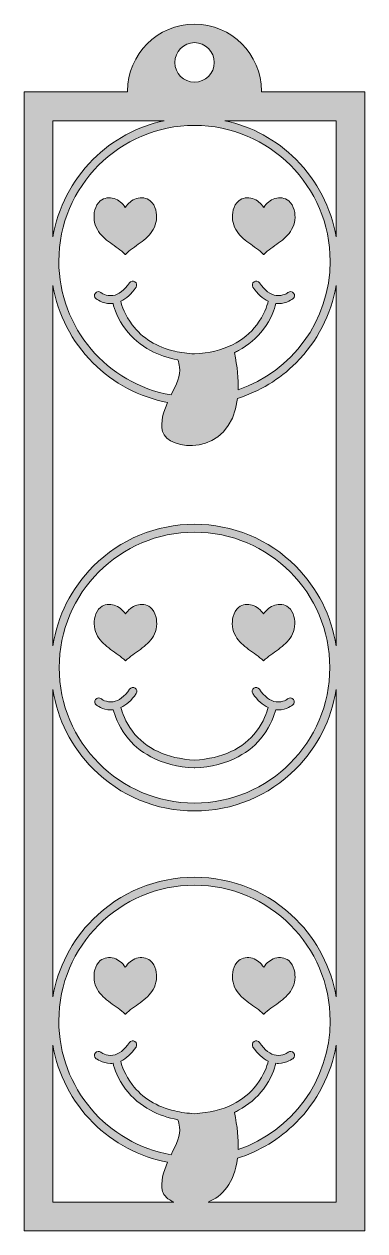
# Model space of a CAD drawing. Header units: inches. Extents: x 0.9 to 7.6, y -17.3 to 6.3.
import ezdxf

# ---------------------------------------------------------------- set-up
doc = ezdxf.new("R2010")
doc.units = ezdxf.units.IN
doc.header["$MEASUREMENT"] = 0
doc.layers.add('Layer 1', color=7, linetype='Continuous')

# ---------------------------------------------------------------- blocks, each defined once
blk = doc.blocks.new('block 2')
at = {"layer": 'Layer 1', "true_color": 0x231f20}
h = blk.add_hatch(color=250, dxfattribs=at)
h.dxf.hatch_style = 2
edge = h.paths.add_edge_path()
edge.add_spline(control_points=[(5.566, 4.971), (5.566, 4.976), (5.566, 4.982), (5.566, 4.987), (5.566, 5.71), (4.98, 6.296), (4.257, 6.296), (3.534, 6.296), (2.948, 5.71), (2.948, 4.987), (2.948, 4.982), (2.948, 4.976), (2.948, 4.971), (2.948, 4.971), (0.921, 4.971), (0.921, 4.971), (0.921, 4.971), (0.921, -17.31), (0.921, -17.31), (0.921, -17.31), (7.593, -17.31), (7.593, -17.31), (7.593, -17.31), (7.593, 4.971), (7.593, 4.971), (7.593, 4.971), (5.566, 4.971), (5.566, 4.971)], knot_values=[0, 0, 0, 0, 1, 1, 1, 2, 2, 2, 3, 3, 3, 4, 4, 4, 5, 5, 5, 6, 6, 6, 7, 7, 7, 8, 8, 8, 9, 9, 9, 9], degree=3, periodic=1)
edge = h.paths.add_edge_path()
edge.add_spline(control_points=[(5.43, 4.407), (5.43, 4.407), (7.029, 4.407), (7.029, 4.407), (7.029, 4.407), (7.029, 2.134), (7.029, 2.134), (6.932, 2.704), (6.662, 3.23), (6.245, 3.647), (5.858, 4.034), (5.377, 4.294), (4.854, 4.407), (4.854, 4.407), (5.43, 4.407), (5.43, 4.407)], knot_values=[0, 0, 0, 0, 1, 1, 1, 2, 2, 2, 3, 3, 3, 4, 4, 4, 5, 5, 5, 5], degree=3, periodic=1)
edge = h.paths.add_edge_path()
edge.add_spline(control_points=[(5.038, -14.992), (5.065, -14.98), (5.091, -14.966), (5.117, -14.952), (5.312, -14.848), (5.476, -14.709), (5.605, -14.537), (5.758, -14.335), (5.824, -14.137), (5.851, -14.031), (5.868, -14.033), (5.884, -14.034), (5.899, -14.034), (6.066, -14.034), (6.182, -13.941), (6.187, -13.936), (6.221, -13.909), (6.225, -13.86), (6.198, -13.827), (6.171, -13.794), (6.122, -13.789), (6.089, -13.816), (6.088, -13.817), (5.989, -13.894), (5.858, -13.875), (5.742, -13.859), (5.632, -13.775), (5.53, -13.626), (5.506, -13.591), (5.457, -13.582), (5.422, -13.606), (5.387, -13.631), (5.378, -13.679), (5.402, -13.714), (5.493, -13.847), (5.593, -13.939), (5.701, -13.989), (5.678, -14.08), (5.618, -14.264), (5.477, -14.45), (5.351, -14.615), (5.192, -14.744), (5.002, -14.838), (4.792, -14.942), (4.543, -15.002), (4.257, -15.018), (4.121, -15.01), (3.993, -14.992), (3.874, -14.965), (3.516, -14.882), (3.236, -14.71), (3.037, -14.45), (2.896, -14.264), (2.835, -14.08), (2.812, -13.989), (2.92, -13.939), (3.021, -13.847), (3.112, -13.714), (3.136, -13.679), (3.127, -13.631), (3.092, -13.606), (3.056, -13.582), (3.008, -13.591), (2.984, -13.626), (2.882, -13.774), (2.773, -13.858), (2.658, -13.875), (2.527, -13.895), (2.427, -13.818), (2.425, -13.816), (2.392, -13.789), (2.343, -13.794), (2.316, -13.827), (2.289, -13.86), (2.293, -13.909), (2.327, -13.936), (2.332, -13.941), (2.447, -14.034), (2.615, -14.034), (2.63, -14.034), (2.646, -14.033), (2.662, -14.031), (2.689, -14.137), (2.756, -14.335), (2.909, -14.537), (3.038, -14.709), (3.202, -14.848), (3.396, -14.952), (3.555, -15.037), (3.735, -15.099), (3.932, -15.135), (3.944, -15.177), (3.954, -15.225), (3.965, -15.28), (3.993, -15.43), (3.897, -15.618), (3.799, -15.821), (2.552, -15.604), (1.601, -14.513), (1.601, -13.204), (1.601, -11.74), (2.792, -10.548), (4.257, -10.548), (5.722, -10.548), (6.913, -11.74), (6.913, -13.204), (6.913, -14.37), (6.159, -15.362), (5.113, -15.719), (5.12, -15.513), (5.097, -15.272), (5.038, -14.992)], knot_values=[0, 0, 0, 0, 1, 1, 1, 2, 2, 2, 3, 3, 3, 4, 4, 4, 5, 5, 5, 6, 6, 6, 7, 7, 7, 8, 8, 8, 9, 9, 9, 10, 10, 10, 11, 11, 11, 12, 12, 12, 13, 13, 13, 14, 14, 14, 15, 15, 15, 16, 16, 16, 17, 17, 17, 18, 18, 18, 19, 19, 19, 20, 20, 20, 21, 21, 21, 22, 22, 22, 23, 23, 23, 24, 24, 24, 25, 25, 25, 26, 26, 26, 27, 27, 27, 28, 28, 28, 29, 29, 29, 30, 30, 30, 31, 31, 31, 32, 32, 32, 33, 33, 33, 34, 34, 34, 35, 35, 35, 36, 36, 36, 37, 37, 37, 37], degree=3, periodic=1)
edge = h.paths.add_edge_path()
edge.add_spline(control_points=[(6.245, -11.216), (5.714, -10.685), (5.008, -10.393), (4.257, -10.393), (3.506, -10.393), (2.8, -10.685), (2.269, -11.216), (1.852, -11.633), (1.582, -12.159), (1.485, -12.729), (1.485, -12.729), (1.485, -6.719), (1.485, -6.719), (1.574, -7.306), (1.847, -7.847), (2.274, -8.274), (2.804, -8.804), (3.508, -9.096), (4.257, -9.096), (5.006, -9.096), (5.71, -8.804), (6.24, -8.274), (6.667, -7.847), (6.94, -7.306), (7.029, -6.719), (7.029, -6.719), (7.029, -12.729), (7.029, -12.729), (6.932, -12.159), (6.662, -11.633), (6.245, -11.216)], knot_values=[0, 0, 0, 0, 1, 1, 1, 2, 2, 2, 3, 3, 3, 4, 4, 4, 5, 5, 5, 6, 6, 6, 7, 7, 7, 8, 8, 8, 9, 9, 9, 10, 10, 10, 10], degree=3, periodic=1)
edge = h.paths.add_edge_path()
edge.add_spline(control_points=[(1.608, -6.292), (1.608, -4.831), (2.796, -3.643), (4.257, -3.643), (5.718, -3.643), (6.906, -4.831), (6.906, -6.292), (6.906, -7.752), (5.718, -8.941), (4.257, -8.941), (2.796, -8.941), (1.608, -7.752), (1.608, -6.292)], knot_values=[0, 0, 0, 0, 1, 1, 1, 2, 2, 2, 3, 3, 3, 4, 4, 4, 4], degree=3, periodic=1)
edge = h.paths.add_edge_path()
edge.add_spline(control_points=[(7.029, -5.865), (6.94, -5.278), (6.667, -4.737), (6.24, -4.309), (5.71, -3.779), (5.006, -3.488), (4.257, -3.488), (3.508, -3.488), (2.804, -3.779), (2.274, -4.309), (1.847, -4.737), (1.574, -5.278), (1.485, -5.865), (1.485, -5.865), (1.485, 1.183), (1.485, 1.183), (1.582, 0.613), (1.852, 0.087), (2.269, -0.33), (2.674, -0.735), (3.18, -1.001), (3.731, -1.104), (3.648, -1.291), (3.587, -1.486), (3.633, -1.675), (3.723, -2.04), (4.954, -2.216), (5.1, -1.025), (5.528, -0.891), (5.919, -0.656), (6.245, -0.33), (6.662, 0.087), (6.932, 0.613), (7.029, 1.183), (7.029, 1.183), (7.029, -5.865), (7.029, -5.865)], knot_values=[0, 0, 0, 0, 1, 1, 1, 2, 2, 2, 3, 3, 3, 4, 4, 4, 5, 5, 5, 6, 6, 6, 7, 7, 7, 8, 8, 8, 9, 9, 9, 10, 10, 10, 11, 11, 11, 12, 12, 12, 12], degree=3, periodic=1)
edge = h.paths.add_edge_path()
edge.add_spline(control_points=[(5.038, -0.129), (5.065, -0.117), (5.091, -0.103), (5.117, -0.09), (5.312, 0.015), (5.476, 0.154), (5.605, 0.326), (5.758, 0.528), (5.824, 0.726), (5.851, 0.832), (5.868, 0.83), (5.884, 0.829), (5.899, 0.829), (6.066, 0.829), (6.182, 0.922), (6.187, 0.926), (6.221, 0.954), (6.225, 1.003), (6.198, 1.036), (6.171, 1.069), (6.122, 1.074), (6.089, 1.047), (6.088, 1.046), (5.989, 0.969), (5.858, 0.988), (5.742, 1.004), (5.632, 1.088), (5.53, 1.236), (5.506, 1.272), (5.457, 1.281), (5.422, 1.256), (5.387, 1.232), (5.378, 1.184), (5.402, 1.148), (5.493, 1.016), (5.593, 0.924), (5.701, 0.874), (5.678, 0.783), (5.618, 0.599), (5.477, 0.413), (5.351, 0.248), (5.192, 0.119), (5.002, 0.025), (4.792, -0.079), (4.543, -0.139), (4.257, -0.155), (4.121, -0.147), (3.993, -0.13), (3.874, -0.102), (3.516, -0.019), (3.236, 0.153), (3.037, 0.413), (2.896, 0.599), (2.835, 0.783), (2.812, 0.874), (2.92, 0.924), (3.021, 1.016), (3.112, 1.148), (3.136, 1.184), (3.127, 1.232), (3.092, 1.256), (3.056, 1.281), (3.008, 1.272), (2.984, 1.236), (2.882, 1.088), (2.773, 1.005), (2.658, 0.988), (2.527, 0.968), (2.427, 1.045), (2.425, 1.047), (2.392, 1.074), (2.343, 1.069), (2.316, 1.036), (2.289, 1.003), (2.293, 0.954), (2.327, 0.926), (2.332, 0.922), (2.447, 0.829), (2.615, 0.829), (2.63, 0.829), (2.646, 0.83), (2.662, 0.832), (2.689, 0.726), (2.756, 0.528), (2.909, 0.326), (3.038, 0.154), (3.202, 0.015), (3.396, -0.09), (3.555, -0.175), (3.735, -0.236), (3.932, -0.273), (3.944, -0.314), (3.954, -0.362), (3.965, -0.417), (3.993, -0.568), (3.897, -0.755), (3.799, -0.958), (2.552, -0.741), (1.601, 0.35), (1.601, 1.658), (1.601, 3.123), (2.792, 4.315), (4.257, 4.315), (5.722, 4.315), (6.913, 3.123), (6.913, 1.658), (6.913, 0.493), (6.159, -0.499), (5.113, -0.856), (5.12, -0.65), (5.097, -0.409), (5.038, -0.129)], knot_values=[0, 0, 0, 0, 1, 1, 1, 2, 2, 2, 3, 3, 3, 4, 4, 4, 5, 5, 5, 6, 6, 6, 7, 7, 7, 8, 8, 8, 9, 9, 9, 10, 10, 10, 11, 11, 11, 12, 12, 12, 13, 13, 13, 14, 14, 14, 15, 15, 15, 16, 16, 16, 17, 17, 17, 18, 18, 18, 19, 19, 19, 20, 20, 20, 21, 21, 21, 22, 22, 22, 23, 23, 23, 24, 24, 24, 25, 25, 25, 26, 26, 26, 27, 27, 27, 28, 28, 28, 29, 29, 29, 30, 30, 30, 31, 31, 31, 32, 32, 32, 33, 33, 33, 34, 34, 34, 35, 35, 35, 36, 36, 36, 37, 37, 37, 37], degree=3, periodic=1)
edge = h.paths.add_edge_path()
edge.add_spline(control_points=[(4.257, 5.934), (4.47, 5.934), (4.643, 5.761), (4.643, 5.547), (4.643, 5.334), (4.47, 5.161), (4.257, 5.161), (4.044, 5.161), (3.871, 5.334), (3.871, 5.547), (3.871, 5.761), (4.044, 5.934), (4.257, 5.934)], knot_values=[0, 0, 0, 0, 1, 1, 1, 2, 2, 2, 3, 3, 3, 4, 4, 4, 4], degree=3, periodic=1)
edge = h.paths.add_edge_path()
edge.add_spline(control_points=[(3.084, 4.407), (3.084, 4.407), (3.66, 4.407), (3.66, 4.407), (3.137, 4.294), (2.656, 4.034), (2.269, 3.647), (1.852, 3.23), (1.582, 2.704), (1.485, 2.134), (1.485, 2.134), (1.485, 4.407), (1.485, 4.407), (1.485, 4.407), (3.084, 4.407), (3.084, 4.407)], knot_values=[0, 0, 0, 0, 1, 1, 1, 2, 2, 2, 3, 3, 3, 4, 4, 4, 5, 5, 5, 5], degree=3, periodic=1)
edge = h.paths.add_edge_path()
edge.add_spline(control_points=[(1.485, -13.68), (1.582, -14.25), (1.852, -14.775), (2.269, -15.193), (2.674, -15.597), (3.18, -15.864), (3.731, -15.967), (3.648, -16.154), (3.587, -16.349), (3.633, -16.538), (3.654, -16.622), (3.736, -16.696), (3.852, -16.746), (3.852, -16.746), (1.485, -16.746), (1.485, -16.746), (1.485, -16.746), (1.485, -13.68), (1.485, -13.68)], knot_values=[0, 0, 0, 0, 1, 1, 1, 2, 2, 2, 3, 3, 3, 4, 4, 4, 5, 5, 5, 6, 6, 6, 6], degree=3, periodic=1)
edge = h.paths.add_edge_path()
edge.add_spline(control_points=[(4.522, -16.746), (4.795, -16.637), (5.04, -16.379), (5.1, -15.888), (5.528, -15.754), (5.919, -15.518), (6.245, -15.193), (6.662, -14.775), (6.932, -14.25), (7.029, -13.68), (7.029, -13.68), (7.029, -16.746), (7.029, -16.746), (7.029, -16.746), (4.522, -16.746), (4.522, -16.746)], knot_values=[0, 0, 0, 0, 1, 1, 1, 2, 2, 2, 3, 3, 3, 4, 4, 4, 5, 5, 5, 5], degree=3, periodic=1)
h = blk.add_hatch(color=250, dxfattribs=at)
h.dxf.hatch_style = 2
edge = h.paths.add_edge_path()
edge.add_spline(control_points=[(3.391, 2.84), (3.318, 2.9), (3.212, 2.913), (3.121, 2.884), (3.031, 2.856), (2.955, 2.79), (2.902, 2.712), (2.848, 2.79), (2.772, 2.856), (2.682, 2.884), (2.591, 2.913), (2.486, 2.9), (2.412, 2.84), (2.357, 2.796), (2.324, 2.73), (2.306, 2.662), (2.272, 2.533), (2.29, 2.393), (2.355, 2.277), (2.415, 2.17), (2.511, 2.089), (2.61, 2.016), (2.709, 1.944), (2.813, 1.878), (2.9, 1.792), (2.9, 1.791), (2.901, 1.79), (2.902, 1.79), (2.902, 1.79), (2.903, 1.791), (2.903, 1.792), (2.99, 1.878), (3.095, 1.944), (3.194, 2.016), (3.292, 2.089), (3.388, 2.17), (3.449, 2.277), (3.513, 2.393), (3.532, 2.533), (3.498, 2.662), (3.48, 2.73), (3.446, 2.796), (3.391, 2.84)], knot_values=[0, 0, 0, 0, 1, 1, 1, 2, 2, 2, 3, 3, 3, 4, 4, 4, 5, 5, 5, 6, 6, 6, 7, 7, 7, 8, 8, 8, 9, 9, 9, 10, 10, 10, 11, 11, 11, 12, 12, 12, 13, 13, 13, 14, 14, 14, 14], degree=3, periodic=1)
h = blk.add_hatch(color=250, dxfattribs=at)
h.dxf.hatch_style = 2
edge = h.paths.add_edge_path()
edge.add_spline(control_points=[(6.208, 2.662), (6.19, 2.73), (6.157, 2.796), (6.102, 2.84), (6.028, 2.9), (5.923, 2.913), (5.832, 2.884), (5.741, 2.856), (5.666, 2.79), (5.612, 2.712), (5.559, 2.79), (5.483, 2.856), (5.392, 2.884), (5.302, 2.913), (5.196, 2.9), (5.123, 2.84), (5.068, 2.796), (5.034, 2.73), (5.016, 2.662), (4.982, 2.533), (5, 2.393), (5.065, 2.277), (5.125, 2.17), (5.221, 2.089), (5.32, 2.016), (5.419, 1.944), (5.524, 1.878), (5.611, 1.792), (5.611, 1.791), (5.611, 1.79), (5.612, 1.79), (5.613, 1.79), (5.614, 1.791), (5.614, 1.792), (5.701, 1.878), (5.805, 1.944), (5.904, 2.016), (6.003, 2.089), (6.099, 2.17), (6.159, 2.277), (6.224, 2.393), (6.242, 2.533), (6.208, 2.662)], knot_values=[0, 0, 0, 0, 1, 1, 1, 2, 2, 2, 3, 3, 3, 4, 4, 4, 5, 5, 5, 6, 6, 6, 7, 7, 7, 8, 8, 8, 9, 9, 9, 10, 10, 10, 11, 11, 11, 12, 12, 12, 13, 13, 13, 14, 14, 14, 14], degree=3, periodic=1)
h = blk.add_hatch(color=250, dxfattribs=at)
h.dxf.hatch_style = 2
edge = h.paths.add_edge_path()
edge.add_spline(control_points=[(2.614, -5.935), (2.713, -6.007), (2.817, -6.073), (2.904, -6.159), (2.904, -6.16), (2.905, -6.16), (2.905, -6.16), (2.906, -6.16), (2.907, -6.16), (2.907, -6.159), (2.994, -6.073), (3.098, -6.007), (3.197, -5.935), (3.295, -5.863), (3.391, -5.781), (3.451, -5.675), (3.516, -5.56), (3.534, -5.419), (3.5, -5.291), (3.482, -5.223), (3.448, -5.157), (3.394, -5.113), (3.32, -5.053), (3.215, -5.041), (3.125, -5.069), (3.034, -5.098), (2.959, -5.163), (2.905, -5.241), (2.852, -5.163), (2.776, -5.098), (2.686, -5.069), (2.596, -5.041), (2.491, -5.053), (2.417, -5.113), (2.362, -5.157), (2.329, -5.223), (2.311, -5.291), (2.277, -5.419), (2.295, -5.56), (2.36, -5.675), (2.42, -5.781), (2.516, -5.863), (2.614, -5.935)], knot_values=[0, 0, 0, 0, 1, 1, 1, 2, 2, 2, 3, 3, 3, 4, 4, 4, 5, 5, 5, 6, 6, 6, 7, 7, 7, 8, 8, 8, 9, 9, 9, 10, 10, 10, 11, 11, 11, 12, 12, 12, 13, 13, 13, 14, 14, 14, 14], degree=3, periodic=1)
h = blk.add_hatch(color=250, dxfattribs=at)
h.dxf.hatch_style = 2
edge = h.paths.add_edge_path()
edge.add_spline(control_points=[(5.317, -5.935), (5.416, -6.007), (5.52, -6.073), (5.607, -6.159), (5.607, -6.16), (5.608, -6.16), (5.608, -6.16), (5.609, -6.16), (5.61, -6.16), (5.61, -6.159), (5.697, -6.073), (5.801, -6.007), (5.9, -5.935), (5.998, -5.863), (6.094, -5.781), (6.154, -5.675), (6.219, -5.56), (6.237, -5.419), (6.203, -5.291), (6.185, -5.223), (6.151, -5.157), (6.097, -5.113), (6.023, -5.053), (5.918, -5.041), (5.828, -5.069), (5.737, -5.098), (5.662, -5.163), (5.608, -5.241), (5.555, -5.163), (5.48, -5.098), (5.389, -5.069), (5.299, -5.041), (5.194, -5.053), (5.12, -5.113), (5.065, -5.157), (5.032, -5.223), (5.014, -5.291), (4.98, -5.419), (4.998, -5.56), (5.063, -5.675), (5.123, -5.781), (5.219, -5.863), (5.317, -5.935)], knot_values=[0, 0, 0, 0, 1, 1, 1, 2, 2, 2, 3, 3, 3, 4, 4, 4, 5, 5, 5, 6, 6, 6, 7, 7, 7, 8, 8, 8, 9, 9, 9, 10, 10, 10, 11, 11, 11, 12, 12, 12, 13, 13, 13, 14, 14, 14, 14], degree=3, periodic=1)
h = blk.add_hatch(color=250, dxfattribs=at)
h.dxf.hatch_style = 2
edge = h.paths.add_edge_path()
edge.add_spline(control_points=[(2.667, -7.116), (2.694, -7.222), (2.76, -7.419), (2.912, -7.621), (3.041, -7.792), (3.205, -7.931), (3.399, -8.035), (3.639, -8.163), (3.926, -8.238), (4.253, -8.255), (4.254, -8.255), (4.255, -8.255), (4.257, -8.255), (4.257, -8.255), (4.257, -8.255), (4.257, -8.255), (4.257, -8.255), (4.257, -8.255), (4.257, -8.255), (4.257, -8.255), (4.257, -8.255), (4.257, -8.255), (4.257, -8.255), (4.257, -8.255), (4.257, -8.255), (4.258, -8.255), (4.26, -8.255), (4.261, -8.255), (4.587, -8.238), (4.875, -8.163), (5.115, -8.035), (5.309, -7.931), (5.473, -7.792), (5.602, -7.621), (5.754, -7.419), (5.82, -7.222), (5.847, -7.116), (5.863, -7.118), (5.879, -7.119), (5.895, -7.119), (6.062, -7.119), (6.177, -7.026), (6.182, -7.022), (6.215, -6.994), (6.22, -6.946), (6.193, -6.913), (6.166, -6.879), (6.117, -6.875), (6.084, -6.902), (6.083, -6.903), (5.985, -6.979), (5.853, -6.961), (5.738, -6.945), (5.628, -6.861), (5.527, -6.713), (5.502, -6.677), (5.454, -6.668), (5.419, -6.693), (5.384, -6.717), (5.375, -6.765), (5.399, -6.8), (5.49, -6.933), (5.59, -7.024), (5.698, -7.074), (5.675, -7.165), (5.615, -7.348), (5.473, -7.534), (5.209, -7.879), (4.8, -8.07), (4.257, -8.1), (3.714, -8.07), (3.304, -7.879), (3.041, -7.534), (2.899, -7.348), (2.839, -7.165), (2.816, -7.074), (2.924, -7.024), (3.024, -6.933), (3.115, -6.8), (3.139, -6.765), (3.13, -6.717), (3.095, -6.693), (3.06, -6.668), (3.011, -6.677), (2.987, -6.713), (2.886, -6.86), (2.777, -6.943), (2.663, -6.961), (2.532, -6.98), (2.432, -6.903), (2.43, -6.901), (2.397, -6.875), (2.348, -6.88), (2.321, -6.913), (2.294, -6.946), (2.299, -6.994), (2.332, -7.022), (2.337, -7.026), (2.452, -7.119), (2.619, -7.119), (2.635, -7.119), (2.651, -7.118), (2.667, -7.116)], knot_values=[0, 0, 0, 0, 1, 1, 1, 2, 2, 2, 3, 3, 3, 4, 4, 4, 5, 5, 5, 6, 6, 6, 7, 7, 7, 8, 8, 8, 9, 9, 9, 10, 10, 10, 11, 11, 11, 12, 12, 12, 13, 13, 13, 14, 14, 14, 15, 15, 15, 16, 16, 16, 17, 17, 17, 18, 18, 18, 19, 19, 19, 20, 20, 20, 21, 21, 21, 22, 22, 22, 23, 23, 23, 24, 24, 24, 25, 25, 25, 26, 26, 26, 27, 27, 27, 28, 28, 28, 29, 29, 29, 30, 30, 30, 31, 31, 31, 32, 32, 32, 33, 33, 33, 34, 34, 34, 34], degree=3, periodic=1)
h = blk.add_hatch(color=250, dxfattribs=at)
h.dxf.hatch_style = 2
edge = h.paths.add_edge_path()
edge.add_spline(control_points=[(3.391, -12.022), (3.318, -11.963), (3.212, -11.95), (3.121, -11.978), (3.031, -12.007), (2.955, -12.073), (2.902, -12.151), (2.848, -12.073), (2.772, -12.007), (2.682, -11.978), (2.591, -11.95), (2.486, -11.963), (2.412, -12.022), (2.357, -12.067), (2.324, -12.133), (2.306, -12.201), (2.272, -12.329), (2.29, -12.47), (2.355, -12.586), (2.415, -12.692), (2.511, -12.774), (2.61, -12.847), (2.709, -12.919), (2.813, -12.985), (2.9, -13.071), (2.9, -13.072), (2.901, -13.073), (2.902, -13.073), (2.902, -13.073), (2.903, -13.072), (2.903, -13.071), (2.99, -12.985), (3.095, -12.919), (3.194, -12.847), (3.292, -12.774), (3.388, -12.692), (3.449, -12.586), (3.513, -12.47), (3.532, -12.329), (3.498, -12.201), (3.48, -12.133), (3.446, -12.067), (3.391, -12.022)], knot_values=[0, 0, 0, 0, 1, 1, 1, 2, 2, 2, 3, 3, 3, 4, 4, 4, 5, 5, 5, 6, 6, 6, 7, 7, 7, 8, 8, 8, 9, 9, 9, 10, 10, 10, 11, 11, 11, 12, 12, 12, 13, 13, 13, 14, 14, 14, 14], degree=3, periodic=1)
h = blk.add_hatch(color=250, dxfattribs=at)
h.dxf.hatch_style = 2
edge = h.paths.add_edge_path()
edge.add_spline(control_points=[(6.208, -12.201), (6.19, -12.133), (6.157, -12.067), (6.102, -12.022), (6.028, -11.963), (5.923, -11.95), (5.832, -11.978), (5.741, -12.007), (5.666, -12.073), (5.612, -12.151), (5.559, -12.073), (5.483, -12.007), (5.392, -11.978), (5.302, -11.95), (5.196, -11.963), (5.123, -12.022), (5.068, -12.067), (5.034, -12.133), (5.016, -12.201), (4.982, -12.329), (5, -12.47), (5.065, -12.586), (5.125, -12.692), (5.221, -12.774), (5.32, -12.847), (5.419, -12.919), (5.524, -12.985), (5.611, -13.071), (5.611, -13.072), (5.611, -13.073), (5.612, -13.073), (5.613, -13.073), (5.614, -13.072), (5.614, -13.071), (5.701, -12.985), (5.805, -12.919), (5.904, -12.847), (6.003, -12.774), (6.099, -12.692), (6.159, -12.586), (6.224, -12.47), (6.242, -12.329), (6.208, -12.201)], knot_values=[0, 0, 0, 0, 1, 1, 1, 2, 2, 2, 3, 3, 3, 4, 4, 4, 5, 5, 5, 6, 6, 6, 7, 7, 7, 8, 8, 8, 9, 9, 9, 10, 10, 10, 11, 11, 11, 12, 12, 12, 13, 13, 13, 14, 14, 14, 14], degree=3, periodic=1)
at = {"layer": 'Layer 1', "lineweight": 0}
for points, knots in [([(5.566, 4.971), (5.566, 4.976), (5.566, 4.982), (5.566, 4.987), (5.566, 5.71), (4.98, 6.296), (4.257, 6.296), (3.534, 6.296), (2.948, 5.71), (2.948, 4.987), (2.948, 4.982), (2.948, 4.976), (2.948, 4.971), (2.948, 4.971), (0.921, 4.971), (0.921, 4.971), (0.921, 4.971), (0.921, -17.31), (0.921, -17.31), (0.921, -17.31), (7.593, -17.31), (7.593, -17.31), (7.593, -17.31), (7.593, 4.971), (7.593, 4.971), (7.593, 4.971), (5.566, 4.971), (5.566, 4.971)], [0, 0, 0, 0, 1, 1, 1, 2, 2, 2, 3, 3, 3, 4, 4, 4, 5, 5, 5, 6, 6, 6, 7, 7, 7, 8, 8, 8, 9, 9, 9, 9]), ([(4.257, 5.934), (4.47, 5.934), (4.643, 5.761), (4.643, 5.547), (4.643, 5.334), (4.47, 5.161), (4.257, 5.161), (4.044, 5.161), (3.871, 5.334), (3.871, 5.547), (3.871, 5.761), (4.044, 5.934), (4.257, 5.934)], [0, 0, 0, 0, 1, 1, 1, 2, 2, 2, 3, 3, 3, 4, 4, 4, 4]), ([(3.084, 4.407), (3.084, 4.407), (3.66, 4.407), (3.66, 4.407), (3.137, 4.294), (2.656, 4.034), (2.269, 3.647), (1.852, 3.23), (1.582, 2.704), (1.485, 2.134), (1.485, 2.134), (1.485, 4.407), (1.485, 4.407), (1.485, 4.407), (3.084, 4.407), (3.084, 4.407)], [0, 0, 0, 0, 1, 1, 1, 2, 2, 2, 3, 3, 3, 4, 4, 4, 5, 5, 5, 5]), ([(5.038, -0.129), (5.065, -0.117), (5.091, -0.103), (5.117, -0.09), (5.312, 0.015), (5.476, 0.154), (5.605, 0.326), (5.758, 0.528), (5.824, 0.726), (5.851, 0.832), (5.868, 0.83), (5.884, 0.829), (5.899, 0.829), (6.066, 0.829), (6.182, 0.922), (6.187, 0.926), (6.221, 0.954), (6.225, 1.003), (6.198, 1.036), (6.171, 1.069), (6.122, 1.074), (6.089, 1.047), (6.088, 1.046), (5.989, 0.969), (5.858, 0.988), (5.742, 1.004), (5.632, 1.088), (5.53, 1.236), (5.506, 1.272), (5.457, 1.281), (5.422, 1.256), (5.387, 1.232), (5.378, 1.184), (5.402, 1.148), (5.493, 1.016), (5.593, 0.924), (5.701, 0.874), (5.678, 0.783), (5.618, 0.599), (5.477, 0.413), (5.351, 0.248), (5.192, 0.119), (5.002, 0.025), (4.792, -0.079), (4.543, -0.139), (4.257, -0.155), (4.121, -0.147), (3.993, -0.13), (3.874, -0.102), (3.516, -0.019), (3.236, 0.153), (3.037, 0.413), (2.896, 0.599), (2.835, 0.783), (2.812, 0.874), (2.92, 0.924), (3.021, 1.016), (3.112, 1.148), (3.136, 1.184), (3.127, 1.232), (3.092, 1.256), (3.056, 1.281), (3.008, 1.272), (2.984, 1.236), (2.882, 1.088), (2.773, 1.005), (2.658, 0.988), (2.527, 0.968), (2.427, 1.045), (2.425, 1.047), (2.392, 1.074), (2.343, 1.069), (2.316, 1.036), (2.289, 1.003), (2.293, 0.954), (2.327, 0.926), (2.332, 0.922), (2.447, 0.829), (2.615, 0.829), (2.63, 0.829), (2.646, 0.83), (2.662, 0.832), (2.689, 0.726), (2.756, 0.528), (2.909, 0.326), (3.038, 0.154), (3.202, 0.015), (3.396, -0.09), (3.555, -0.175), (3.735, -0.236), (3.932, -0.273), (3.944, -0.314), (3.954, -0.362), (3.965, -0.417), (3.993, -0.568), (3.897, -0.755), (3.799, -0.958), (2.552, -0.741), (1.601, 0.35), (1.601, 1.658), (1.601, 3.123), (2.792, 4.315), (4.257, 4.315), (5.722, 4.315), (6.913, 3.123), (6.913, 1.658), (6.913, 0.493), (6.159, -0.499), (5.113, -0.856), (5.12, -0.65), (5.097, -0.409), (5.038, -0.129)], [0, 0, 0, 0, 1, 1, 1, 2, 2, 2, 3, 3, 3, 4, 4, 4, 5, 5, 5, 6, 6, 6, 7, 7, 7, 8, 8, 8, 9, 9, 9, 10, 10, 10, 11, 11, 11, 12, 12, 12, 13, 13, 13, 14, 14, 14, 15, 15, 15, 16, 16, 16, 17, 17, 17, 18, 18, 18, 19, 19, 19, 20, 20, 20, 21, 21, 21, 22, 22, 22, 23, 23, 23, 24, 24, 24, 25, 25, 25, 26, 26, 26, 27, 27, 27, 28, 28, 28, 29, 29, 29, 30, 30, 30, 31, 31, 31, 32, 32, 32, 33, 33, 33, 34, 34, 34, 35, 35, 35, 36, 36, 36, 37, 37, 37, 37]), ([(5.43, 4.407), (5.43, 4.407), (7.029, 4.407), (7.029, 4.407), (7.029, 4.407), (7.029, 2.134), (7.029, 2.134), (6.932, 2.704), (6.662, 3.23), (6.245, 3.647), (5.858, 4.034), (5.377, 4.294), (4.854, 4.407), (4.854, 4.407), (5.43, 4.407), (5.43, 4.407)], [0, 0, 0, 0, 1, 1, 1, 2, 2, 2, 3, 3, 3, 4, 4, 4, 5, 5, 5, 5]), ([(3.391, 2.84), (3.318, 2.9), (3.212, 2.913), (3.121, 2.884), (3.031, 2.856), (2.955, 2.79), (2.902, 2.712), (2.848, 2.79), (2.772, 2.856), (2.682, 2.884), (2.591, 2.913), (2.486, 2.9), (2.412, 2.84), (2.357, 2.796), (2.324, 2.73), (2.306, 2.662), (2.272, 2.533), (2.29, 2.393), (2.355, 2.277), (2.415, 2.17), (2.511, 2.089), (2.61, 2.016), (2.709, 1.944), (2.813, 1.878), (2.9, 1.792), (2.9, 1.791), (2.901, 1.79), (2.902, 1.79), (2.902, 1.79), (2.903, 1.791), (2.903, 1.792), (2.99, 1.878), (3.095, 1.944), (3.194, 2.016), (3.292, 2.089), (3.388, 2.17), (3.449, 2.277), (3.513, 2.393), (3.532, 2.533), (3.498, 2.662), (3.48, 2.73), (3.446, 2.796), (3.391, 2.84)], [0, 0, 0, 0, 1, 1, 1, 2, 2, 2, 3, 3, 3, 4, 4, 4, 5, 5, 5, 6, 6, 6, 7, 7, 7, 8, 8, 8, 9, 9, 9, 10, 10, 10, 11, 11, 11, 12, 12, 12, 13, 13, 13, 14, 14, 14, 14]), ([(6.208, 2.662), (6.19, 2.73), (6.157, 2.796), (6.102, 2.84), (6.028, 2.9), (5.923, 2.913), (5.832, 2.884), (5.741, 2.856), (5.666, 2.79), (5.612, 2.712), (5.559, 2.79), (5.483, 2.856), (5.392, 2.884), (5.302, 2.913), (5.196, 2.9), (5.123, 2.84), (5.068, 2.796), (5.034, 2.73), (5.016, 2.662), (4.982, 2.533), (5, 2.393), (5.065, 2.277), (5.125, 2.17), (5.221, 2.089), (5.32, 2.016), (5.419, 1.944), (5.524, 1.878), (5.611, 1.792), (5.611, 1.791), (5.611, 1.79), (5.612, 1.79), (5.613, 1.79), (5.614, 1.791), (5.614, 1.792), (5.701, 1.878), (5.805, 1.944), (5.904, 2.016), (6.003, 2.089), (6.099, 2.17), (6.159, 2.277), (6.224, 2.393), (6.242, 2.533), (6.208, 2.662)], [0, 0, 0, 0, 1, 1, 1, 2, 2, 2, 3, 3, 3, 4, 4, 4, 5, 5, 5, 6, 6, 6, 7, 7, 7, 8, 8, 8, 9, 9, 9, 10, 10, 10, 11, 11, 11, 12, 12, 12, 13, 13, 13, 14, 14, 14, 14]), ([(7.029, -5.865), (6.94, -5.278), (6.667, -4.737), (6.24, -4.309), (5.71, -3.779), (5.006, -3.488), (4.257, -3.488), (3.508, -3.488), (2.804, -3.779), (2.274, -4.309), (1.847, -4.737), (1.574, -5.278), (1.485, -5.865), (1.485, -5.865), (1.485, 1.183), (1.485, 1.183), (1.582, 0.613), (1.852, 0.087), (2.269, -0.33), (2.674, -0.735), (3.18, -1.001), (3.731, -1.104), (3.648, -1.291), (3.587, -1.486), (3.633, -1.675), (3.723, -2.04), (4.954, -2.216), (5.1, -1.025), (5.528, -0.891), (5.919, -0.656), (6.245, -0.33), (6.662, 0.087), (6.932, 0.613), (7.029, 1.183), (7.029, 1.183), (7.029, -5.865), (7.029, -5.865)], [0, 0, 0, 0, 1, 1, 1, 2, 2, 2, 3, 3, 3, 4, 4, 4, 5, 5, 5, 6, 6, 6, 7, 7, 7, 8, 8, 8, 9, 9, 9, 10, 10, 10, 11, 11, 11, 12, 12, 12, 12]), ([(1.608, -6.292), (1.608, -4.831), (2.796, -3.643), (4.257, -3.643), (5.718, -3.643), (6.906, -4.831), (6.906, -6.292), (6.906, -7.752), (5.718, -8.941), (4.257, -8.941), (2.796, -8.941), (1.608, -7.752), (1.608, -6.292)], [0, 0, 0, 0, 1, 1, 1, 2, 2, 2, 3, 3, 3, 4, 4, 4, 4]), ([(2.614, -5.935), (2.713, -6.007), (2.817, -6.073), (2.904, -6.159), (2.904, -6.16), (2.905, -6.16), (2.905, -6.16), (2.906, -6.16), (2.907, -6.16), (2.907, -6.159), (2.994, -6.073), (3.098, -6.007), (3.197, -5.935), (3.295, -5.863), (3.391, -5.781), (3.451, -5.675), (3.516, -5.56), (3.534, -5.419), (3.5, -5.291), (3.482, -5.223), (3.448, -5.157), (3.394, -5.113), (3.32, -5.053), (3.215, -5.041), (3.125, -5.069), (3.034, -5.098), (2.959, -5.163), (2.905, -5.241), (2.852, -5.163), (2.776, -5.098), (2.686, -5.069), (2.596, -5.041), (2.491, -5.053), (2.417, -5.113), (2.362, -5.157), (2.329, -5.223), (2.311, -5.291), (2.277, -5.419), (2.295, -5.56), (2.36, -5.675), (2.42, -5.781), (2.516, -5.863), (2.614, -5.935)], [0, 0, 0, 0, 1, 1, 1, 2, 2, 2, 3, 3, 3, 4, 4, 4, 5, 5, 5, 6, 6, 6, 7, 7, 7, 8, 8, 8, 9, 9, 9, 10, 10, 10, 11, 11, 11, 12, 12, 12, 13, 13, 13, 14, 14, 14, 14]), ([(5.317, -5.935), (5.416, -6.007), (5.52, -6.073), (5.607, -6.159), (5.607, -6.16), (5.608, -6.16), (5.608, -6.16), (5.609, -6.16), (5.61, -6.16), (5.61, -6.159), (5.697, -6.073), (5.801, -6.007), (5.9, -5.935), (5.998, -5.863), (6.094, -5.781), (6.154, -5.675), (6.219, -5.56), (6.237, -5.419), (6.203, -5.291), (6.185, -5.223), (6.151, -5.157), (6.097, -5.113), (6.023, -5.053), (5.918, -5.041), (5.828, -5.069), (5.737, -5.098), (5.662, -5.163), (5.608, -5.241), (5.555, -5.163), (5.48, -5.098), (5.389, -5.069), (5.299, -5.041), (5.194, -5.053), (5.12, -5.113), (5.065, -5.157), (5.032, -5.223), (5.014, -5.291), (4.98, -5.419), (4.998, -5.56), (5.063, -5.675), (5.123, -5.781), (5.219, -5.863), (5.317, -5.935)], [0, 0, 0, 0, 1, 1, 1, 2, 2, 2, 3, 3, 3, 4, 4, 4, 5, 5, 5, 6, 6, 6, 7, 7, 7, 8, 8, 8, 9, 9, 9, 10, 10, 10, 11, 11, 11, 12, 12, 12, 13, 13, 13, 14, 14, 14, 14]), ([(6.245, -11.216), (5.714, -10.685), (5.008, -10.393), (4.257, -10.393), (3.506, -10.393), (2.8, -10.685), (2.269, -11.216), (1.852, -11.633), (1.582, -12.159), (1.485, -12.729), (1.485, -12.729), (1.485, -6.719), (1.485, -6.719), (1.574, -7.306), (1.847, -7.847), (2.274, -8.274), (2.804, -8.804), (3.508, -9.096), (4.257, -9.096), (5.006, -9.096), (5.71, -8.804), (6.24, -8.274), (6.667, -7.847), (6.94, -7.306), (7.029, -6.719), (7.029, -6.719), (7.029, -12.729), (7.029, -12.729), (6.932, -12.159), (6.662, -11.633), (6.245, -11.216)], [0, 0, 0, 0, 1, 1, 1, 2, 2, 2, 3, 3, 3, 4, 4, 4, 5, 5, 5, 6, 6, 6, 7, 7, 7, 8, 8, 8, 9, 9, 9, 10, 10, 10, 10]), ([(2.667, -7.116), (2.694, -7.222), (2.76, -7.419), (2.912, -7.621), (3.041, -7.792), (3.205, -7.931), (3.399, -8.035), (3.639, -8.163), (3.926, -8.238), (4.253, -8.255), (4.254, -8.255), (4.255, -8.255), (4.257, -8.255), (4.257, -8.255), (4.257, -8.255), (4.257, -8.255), (4.257, -8.255), (4.257, -8.255), (4.257, -8.255), (4.257, -8.255), (4.257, -8.255), (4.257, -8.255), (4.257, -8.255), (4.257, -8.255), (4.257, -8.255), (4.258, -8.255), (4.26, -8.255), (4.261, -8.255), (4.587, -8.238), (4.875, -8.163), (5.115, -8.035), (5.309, -7.931), (5.473, -7.792), (5.602, -7.621), (5.754, -7.419), (5.82, -7.222), (5.847, -7.116), (5.863, -7.118), (5.879, -7.119), (5.895, -7.119), (6.062, -7.119), (6.177, -7.026), (6.182, -7.022), (6.215, -6.994), (6.22, -6.946), (6.193, -6.913), (6.166, -6.879), (6.117, -6.875), (6.084, -6.902), (6.083, -6.903), (5.985, -6.979), (5.853, -6.961), (5.738, -6.945), (5.628, -6.861), (5.527, -6.713), (5.502, -6.677), (5.454, -6.668), (5.419, -6.693), (5.384, -6.717), (5.375, -6.765), (5.399, -6.8), (5.49, -6.933), (5.59, -7.024), (5.698, -7.074), (5.675, -7.165), (5.615, -7.348), (5.473, -7.534), (5.209, -7.879), (4.8, -8.07), (4.257, -8.1), (3.714, -8.07), (3.304, -7.879), (3.041, -7.534), (2.899, -7.348), (2.839, -7.165), (2.816, -7.074), (2.924, -7.024), (3.024, -6.933), (3.115, -6.8), (3.139, -6.765), (3.13, -6.717), (3.095, -6.693), (3.06, -6.668), (3.011, -6.677), (2.987, -6.713), (2.886, -6.86), (2.777, -6.943), (2.663, -6.961), (2.532, -6.98), (2.432, -6.903), (2.43, -6.901), (2.397, -6.875), (2.348, -6.88), (2.321, -6.913), (2.294, -6.946), (2.299, -6.994), (2.332, -7.022), (2.337, -7.026), (2.452, -7.119), (2.619, -7.119), (2.635, -7.119), (2.651, -7.118), (2.667, -7.116)], [0, 0, 0, 0, 1, 1, 1, 2, 2, 2, 3, 3, 3, 4, 4, 4, 5, 5, 5, 6, 6, 6, 7, 7, 7, 8, 8, 8, 9, 9, 9, 10, 10, 10, 11, 11, 11, 12, 12, 12, 13, 13, 13, 14, 14, 14, 15, 15, 15, 16, 16, 16, 17, 17, 17, 18, 18, 18, 19, 19, 19, 20, 20, 20, 21, 21, 21, 22, 22, 22, 23, 23, 23, 24, 24, 24, 25, 25, 25, 26, 26, 26, 27, 27, 27, 28, 28, 28, 29, 29, 29, 30, 30, 30, 31, 31, 31, 32, 32, 32, 33, 33, 33, 34, 34, 34, 34]), ([(5.038, -14.992), (5.065, -14.98), (5.091, -14.966), (5.117, -14.952), (5.312, -14.848), (5.476, -14.709), (5.605, -14.537), (5.758, -14.335), (5.824, -14.137), (5.851, -14.031), (5.868, -14.033), (5.884, -14.034), (5.899, -14.034), (6.066, -14.034), (6.182, -13.941), (6.187, -13.936), (6.221, -13.909), (6.225, -13.86), (6.198, -13.827), (6.171, -13.794), (6.122, -13.789), (6.089, -13.816), (6.088, -13.817), (5.989, -13.894), (5.858, -13.875), (5.742, -13.859), (5.632, -13.775), (5.53, -13.626), (5.506, -13.591), (5.457, -13.582), (5.422, -13.606), (5.387, -13.631), (5.378, -13.679), (5.402, -13.714), (5.493, -13.847), (5.593, -13.939), (5.701, -13.989), (5.678, -14.08), (5.618, -14.264), (5.477, -14.45), (5.351, -14.615), (5.192, -14.744), (5.002, -14.838), (4.792, -14.942), (4.543, -15.002), (4.257, -15.018), (4.121, -15.01), (3.993, -14.992), (3.874, -14.965), (3.516, -14.882), (3.236, -14.71), (3.037, -14.45), (2.896, -14.264), (2.835, -14.08), (2.812, -13.989), (2.92, -13.939), (3.021, -13.847), (3.112, -13.714), (3.136, -13.679), (3.127, -13.631), (3.092, -13.606), (3.056, -13.582), (3.008, -13.591), (2.984, -13.626), (2.882, -13.774), (2.773, -13.858), (2.658, -13.875), (2.527, -13.895), (2.427, -13.818), (2.425, -13.816), (2.392, -13.789), (2.343, -13.794), (2.316, -13.827), (2.289, -13.86), (2.293, -13.909), (2.327, -13.936), (2.332, -13.941), (2.447, -14.034), (2.615, -14.034), (2.63, -14.034), (2.646, -14.033), (2.662, -14.031), (2.689, -14.137), (2.756, -14.335), (2.909, -14.537), (3.038, -14.709), (3.202, -14.848), (3.396, -14.952), (3.555, -15.037), (3.735, -15.099), (3.932, -15.135), (3.944, -15.177), (3.954, -15.225), (3.965, -15.28), (3.993, -15.43), (3.897, -15.618), (3.799, -15.821), (2.552, -15.604), (1.601, -14.513), (1.601, -13.204), (1.601, -11.74), (2.792, -10.548), (4.257, -10.548), (5.722, -10.548), (6.913, -11.74), (6.913, -13.204), (6.913, -14.37), (6.159, -15.362), (5.113, -15.719), (5.12, -15.513), (5.097, -15.272), (5.038, -14.992)], [0, 0, 0, 0, 1, 1, 1, 2, 2, 2, 3, 3, 3, 4, 4, 4, 5, 5, 5, 6, 6, 6, 7, 7, 7, 8, 8, 8, 9, 9, 9, 10, 10, 10, 11, 11, 11, 12, 12, 12, 13, 13, 13, 14, 14, 14, 15, 15, 15, 16, 16, 16, 17, 17, 17, 18, 18, 18, 19, 19, 19, 20, 20, 20, 21, 21, 21, 22, 22, 22, 23, 23, 23, 24, 24, 24, 25, 25, 25, 26, 26, 26, 27, 27, 27, 28, 28, 28, 29, 29, 29, 30, 30, 30, 31, 31, 31, 32, 32, 32, 33, 33, 33, 34, 34, 34, 35, 35, 35, 36, 36, 36, 37, 37, 37, 37]), ([(3.391, -12.022), (3.318, -11.963), (3.212, -11.95), (3.121, -11.978), (3.031, -12.007), (2.955, -12.073), (2.902, -12.151), (2.848, -12.073), (2.772, -12.007), (2.682, -11.978), (2.591, -11.95), (2.486, -11.963), (2.412, -12.022), (2.357, -12.067), (2.324, -12.133), (2.306, -12.201), (2.272, -12.329), (2.29, -12.47), (2.355, -12.586), (2.415, -12.692), (2.511, -12.774), (2.61, -12.847), (2.709, -12.919), (2.813, -12.985), (2.9, -13.071), (2.9, -13.072), (2.901, -13.073), (2.902, -13.073), (2.902, -13.073), (2.903, -13.072), (2.903, -13.071), (2.99, -12.985), (3.095, -12.919), (3.194, -12.847), (3.292, -12.774), (3.388, -12.692), (3.449, -12.586), (3.513, -12.47), (3.532, -12.329), (3.498, -12.201), (3.48, -12.133), (3.446, -12.067), (3.391, -12.022)], [0, 0, 0, 0, 1, 1, 1, 2, 2, 2, 3, 3, 3, 4, 4, 4, 5, 5, 5, 6, 6, 6, 7, 7, 7, 8, 8, 8, 9, 9, 9, 10, 10, 10, 11, 11, 11, 12, 12, 12, 13, 13, 13, 14, 14, 14, 14]), ([(6.208, -12.201), (6.19, -12.133), (6.157, -12.067), (6.102, -12.022), (6.028, -11.963), (5.923, -11.95), (5.832, -11.978), (5.741, -12.007), (5.666, -12.073), (5.612, -12.151), (5.559, -12.073), (5.483, -12.007), (5.392, -11.978), (5.302, -11.95), (5.196, -11.963), (5.123, -12.022), (5.068, -12.067), (5.034, -12.133), (5.016, -12.201), (4.982, -12.329), (5, -12.47), (5.065, -12.586), (5.125, -12.692), (5.221, -12.774), (5.32, -12.847), (5.419, -12.919), (5.524, -12.985), (5.611, -13.071), (5.611, -13.072), (5.611, -13.073), (5.612, -13.073), (5.613, -13.073), (5.614, -13.072), (5.614, -13.071), (5.701, -12.985), (5.805, -12.919), (5.904, -12.847), (6.003, -12.774), (6.099, -12.692), (6.159, -12.586), (6.224, -12.47), (6.242, -12.329), (6.208, -12.201)], [0, 0, 0, 0, 1, 1, 1, 2, 2, 2, 3, 3, 3, 4, 4, 4, 5, 5, 5, 6, 6, 6, 7, 7, 7, 8, 8, 8, 9, 9, 9, 10, 10, 10, 11, 11, 11, 12, 12, 12, 13, 13, 13, 14, 14, 14, 14]), ([(1.485, -13.68), (1.582, -14.25), (1.852, -14.775), (2.269, -15.193), (2.674, -15.597), (3.18, -15.864), (3.731, -15.967), (3.648, -16.154), (3.587, -16.349), (3.633, -16.538), (3.654, -16.622), (3.736, -16.696), (3.852, -16.746), (3.852, -16.746), (1.485, -16.746), (1.485, -16.746), (1.485, -16.746), (1.485, -13.68), (1.485, -13.68)], [0, 0, 0, 0, 1, 1, 1, 2, 2, 2, 3, 3, 3, 4, 4, 4, 5, 5, 5, 6, 6, 6, 6]), ([(4.522, -16.746), (4.795, -16.637), (5.04, -16.379), (5.1, -15.888), (5.528, -15.754), (5.919, -15.518), (6.245, -15.193), (6.662, -14.775), (6.932, -14.25), (7.029, -13.68), (7.029, -13.68), (7.029, -16.746), (7.029, -16.746), (7.029, -16.746), (4.522, -16.746), (4.522, -16.746)], [0, 0, 0, 0, 1, 1, 1, 2, 2, 2, 3, 3, 3, 4, 4, 4, 5, 5, 5, 5])]:
    blk.add_open_spline(points, degree=3, knots=knots, dxfattribs=at)

msp = doc.modelspace()

# ---------------------------------------------------------------- block references
at = {"layer": 'Layer 1'}
msp.add_blockref('block 2', (0, 0), dxfattribs=at)

doc.saveas('drawing.dxf')
